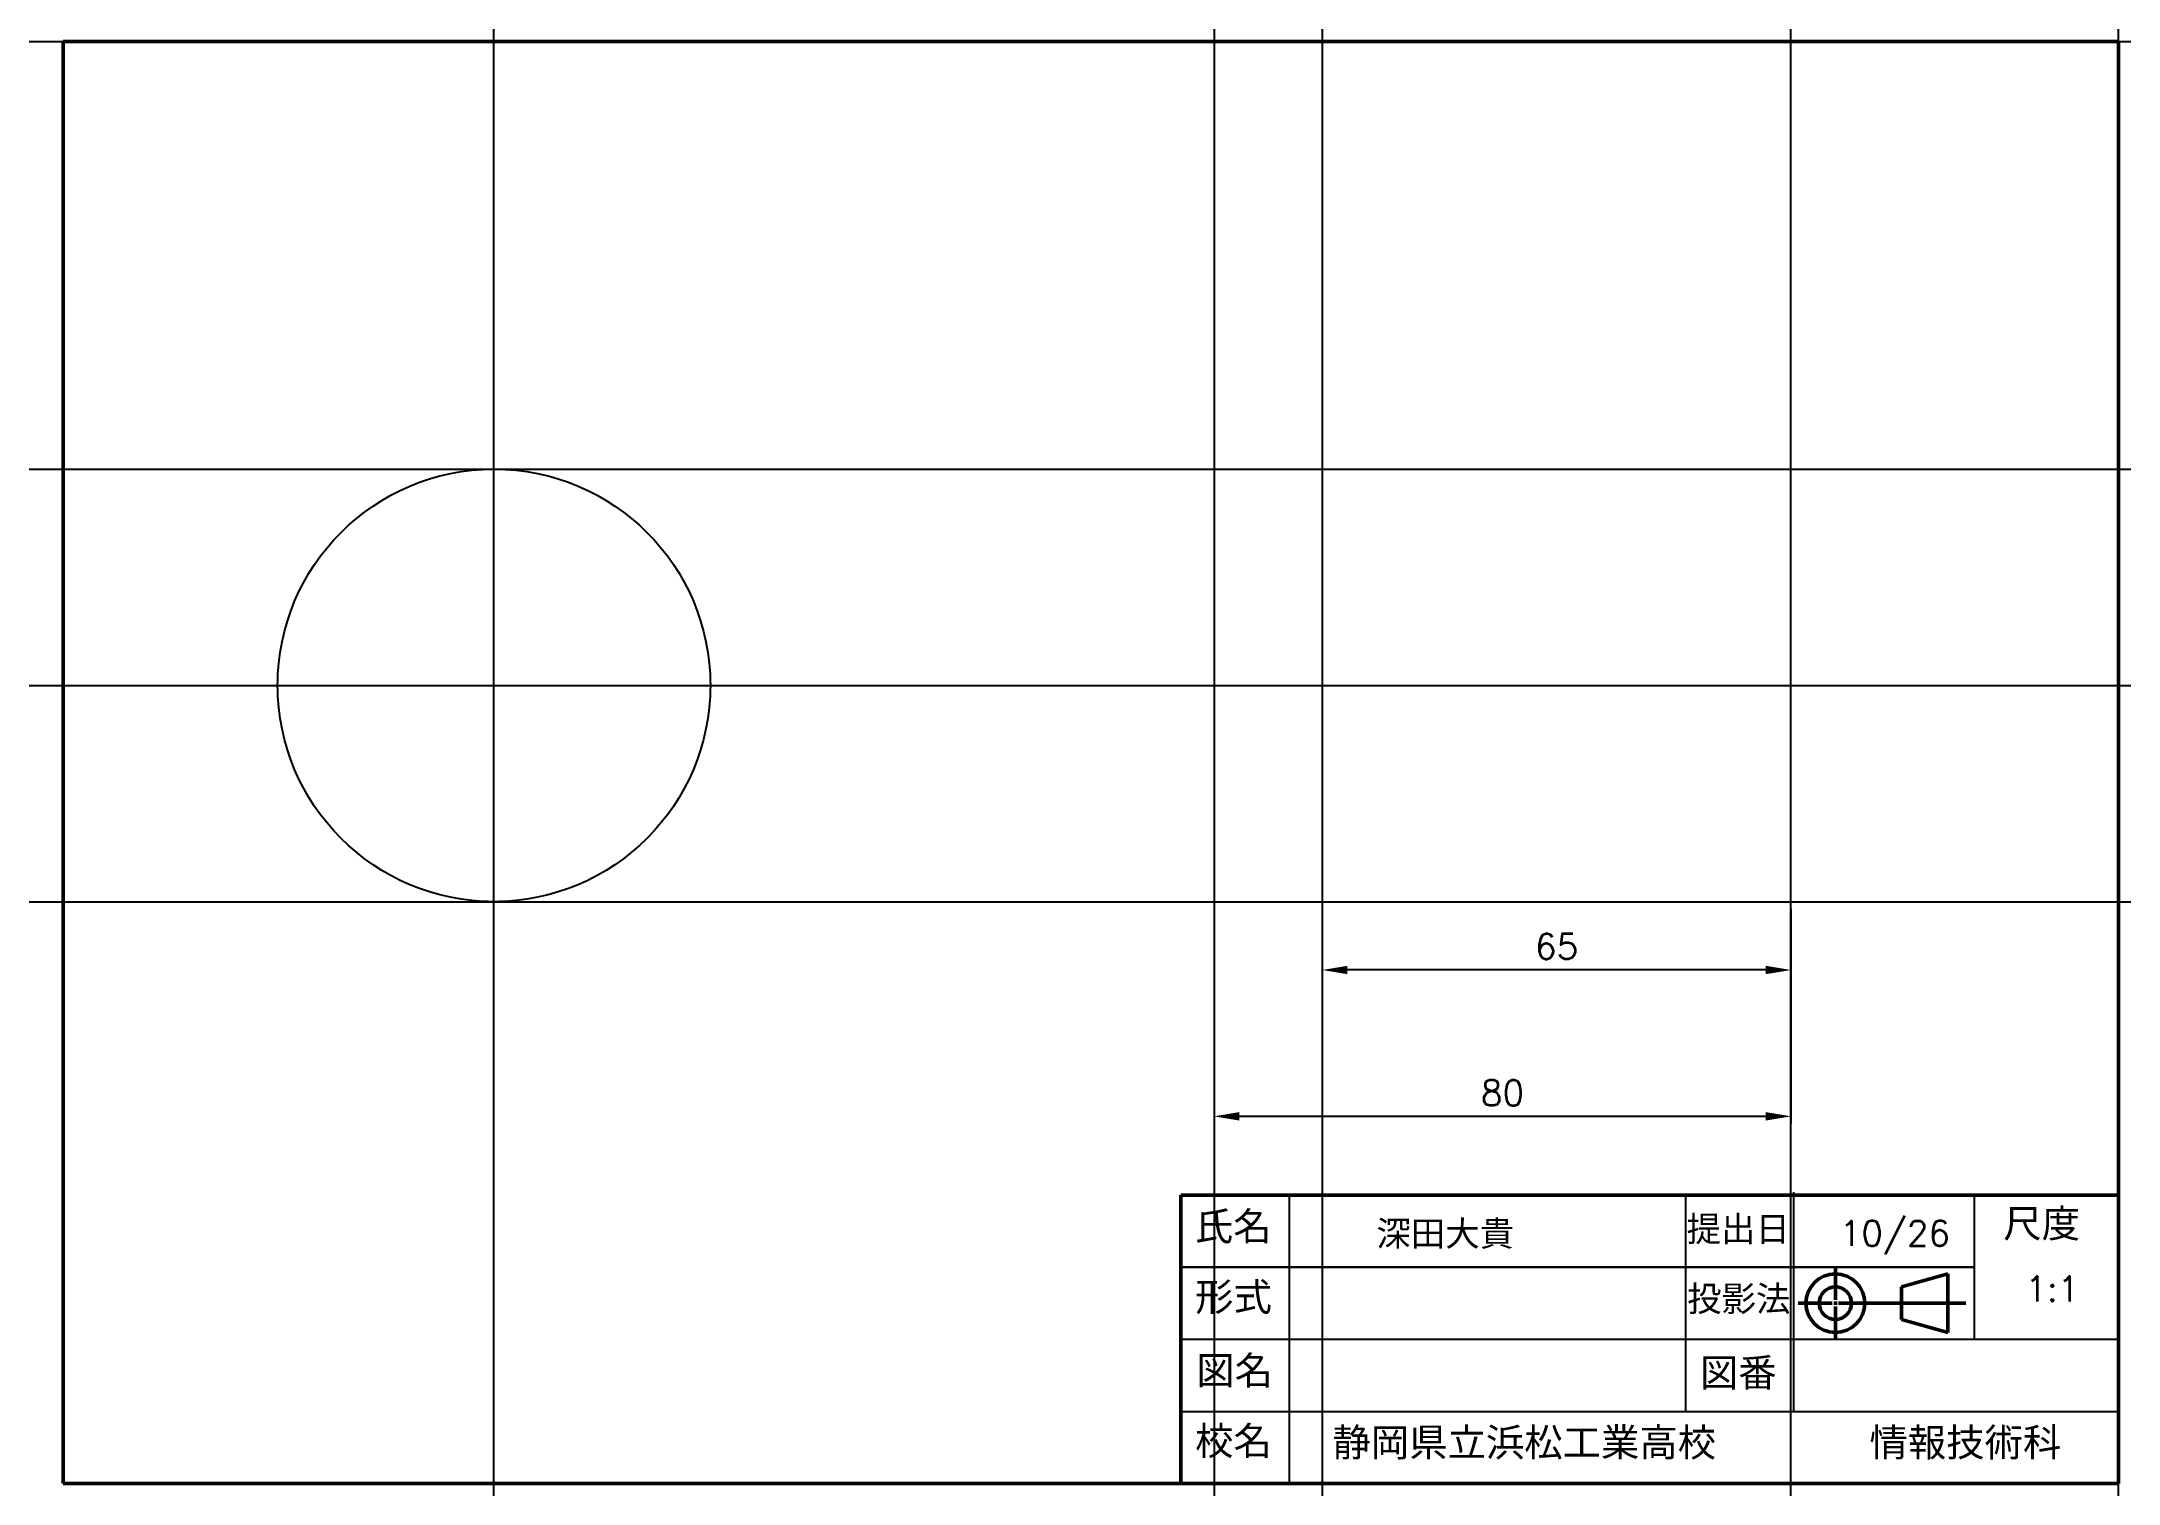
# Model space of a CAD drawing. Header units: millimetres. Extents: x 2 to 290, y 5 to 205.
import ezdxf

# ---------------------------------------------------------------- set-up
doc = ezdxf.new("R2010")
doc.units = ezdxf.units.MM
for name, pattern in [('AM_ISO08W050', [18, 12, -1.5, 3, -1.5]), ('Amconstr', [9999, 9999, 0]), ('CENTER2', [28.575, 19.05, -3.175, 3.175, -3.175])]:
    doc.linetypes.add(name, pattern=pattern)
doc.layers.get('Defpoints').update_dxf_attribs({"lineweight": 25})
for name, color, linetype, lineweight in [('AM_5', 92, 'Continuous', 25), ('AM_7', 142, 'AM_ISO08W050', 25), ('AM_CL', 1, 'Amconstr', 25), ('太\u3000線', 7, 'Continuous', 50), ('寸法線', 5, 'Continuous', 25), ('構築線', 255, 'Continuous', 25), ('表題欄', 7, 'Continuous', 50)]:
    doc.layers.add(name, color=color, linetype=linetype, lineweight=lineweight)
doc.styles.get("Standard").update_dxf_attribs({"font": 'txt.shx', "height": 3.5})
doc.dimstyles.new('AM_ISO', dxfattribs={"dimtxt": 3.5, "dimasz": 3.5, "dimexe": 1, "dimexo": 1, "dimgap": 1.5, "dimtad": 1, "dimdsep": 46, "dimtxsty": 'Standard', "dimcen": 0, "dimclrd": 256, "dimclre": 256, "dimclrt": 140, "dimadec": 0, "dimazin": 2, "dimtp": 0.1, "dimtm": 0.1, "dimtfac": 0.71, "dimtdec": 3, "dimtmove": 0, "dimatfit": 3, "dimfxl": 1, "dimlwd": -1, "dimlwe": -1, "dimarcsym": 1})
doc.dimstyles.new('AM_ISO$0', dxfattribs={"dimtxt": 3.5, "dimasz": 3.5, "dimexe": 1, "dimexo": 1, "dimgap": 1.5, "dimtad": 1, "dimdsep": 46, "dimtxsty": 'Standard', "dimcen": 0, "dimclrd": 256, "dimclre": 256, "dimclrt": 140, "dimadec": 0, "dimazin": 2, "dimtp": 0.1, "dimtm": 0.1, "dimtfac": 0.71, "dimtdec": 3, "dimtmove": 0, "dimatfit": 3, "dimfxl": 1, "dimlwd": -1, "dimlwe": -1, "dimarcsym": 1})

# ---------------------------------------------------------------- blocks, each defined once
blk = doc.blocks.new('*U7')
at = {"layer": '太\u3000線', "color": 0, "linetype": 'CENTER2', "transparency": 16777216}
for p, q in [((0, 0.45), (0, 4.99)), ((-5.14, 0), (-0.45, 0)), ((0.45, 0), (18.09, 0)), ((0, -5.01), (0, -0.45))]:
    blk.add_line(p, q, dxfattribs=at)
at = {"layer": '太\u3000線', "color": 0, "linetype": 'Continuous', "transparency": 16777216}
for p, q in [((-0.22, 0), (0.22, 0)), ((0, -0.22), (0, 0.22))]:
    blk.add_line(p, q, dxfattribs=at)
blk = doc.blocks.new('*D8')
at = {"layer": 'AM_5', "linetype": 'ByBlock', "transparency": 16777216}
for p, q in [((164.59, 84.69), (164.59, 54.92)), ((244.59, 84.69), (244.59, 54.92)), ((241.09, 55.92), (168.09, 55.92))]:
    blk.add_line(p, q, dxfattribs=at)
at = {"layer": 'AM_5', "transparency": 16777216}
for points in [[(168.09, 56.51), (168.09, 55.34), (164.59, 55.92)], [(241.09, 56.51), (241.09, 55.34), (244.59, 55.92)]]:
    blk.add_solid(points, dxfattribs=at)
at = {"layer": 'Defpoints', "color": 0, "transparency": 16777216}
for p in [(164.59, 85.69), (244.59, 85.69), (164.59, 55.92)]:
    blk.add_point(p, dxfattribs=at)
at = {"layer": 'AM_5', "color": 140, "transparency": 16777216, "insert": (204.59, 59.17), "char_height": 3.5, "attachment_point": 5}
blk.add_mtext('80', dxfattribs=at)
blk = doc.blocks.new('*D9')
at = {"layer": 'AM_5', "linetype": 'ByBlock', "transparency": 16777216}
for p, q in [((179.59, 84.69), (179.59, 75.22)), ((244.59, 84.69), (244.59, 75.22)), ((241.09, 76.22), (183.09, 76.22))]:
    blk.add_line(p, q, dxfattribs=at)
at = {"layer": 'AM_5', "transparency": 16777216}
for points in [[(183.09, 76.8), (183.09, 75.64), (179.59, 76.22)], [(241.09, 76.8), (241.09, 75.64), (244.59, 76.22)]]:
    blk.add_solid(points, dxfattribs=at)
at = {"layer": 'Defpoints', "color": 0, "transparency": 16777216}
for p in [(179.59, 85.69), (244.59, 85.69), (179.59, 76.22)]:
    blk.add_point(p, dxfattribs=at)
at = {"layer": 'AM_5', "color": 140, "transparency": 16777216, "insert": (212.09, 79.47), "char_height": 3.5, "attachment_point": 5}
blk.add_mtext('65', dxfattribs=at)

msp = doc.modelspace()

# ---------------------------------------------------------------- linework, layer by layer
at = {"layer": 'AM_7'}
for p, q in [((64.739, 52.951), (64.739, 178.435)), ((1.998, 115.693), (127.481, 115.693))]:
    msp.add_line(p, q, dxfattribs=at)
at = {"layer": 'AM_CL'}
for p, direction in [((64.739, 115.693), (0, 1)), ((164.589, 97.282), (0, -1)), ((179.589, 107.692), (0, -1)), ((244.589, 106.892), (0, 1)), ((64.739, 145.693), (1, 0)), ((64.739, 115.693), (1, 0)), ((64.739, 85.693), (1, 0))]:
    msp.add_xline(p, direction, dxfattribs=at)
msp.add_circle((64.739, 115.693), 30, dxfattribs=at)
at = {"layer": '太\u3000線'}
for p, q in [((5, 205), (290, 205)), ((5, 205), (5, 5)), ((290, 205), (290, 5)), ((259.925, 32.253), (266.321, 34.084)), ((259.925, 27.759), (259.925, 32.253)), ((266.321, 34.084), (266.321, 25.928)), ((266.321, 25.928), (259.925, 27.759)), ((5, 5), (290, 5))]:
    msp.add_line(p, q, dxfattribs=at)
for radius in [4.078, 2.247]:
    msp.add_circle((250.747, 30.006), radius, dxfattribs=at)
at = {"layer": '寸法線', "color": 5, "lineweight": 25}
msp.add_line((290, 5), (290, 5), dxfattribs=at)
at = {"layer": '構築線'}
for p, q in [((266.321, 34.084), (259.925, 32.253)), ((259.925, 32.253), (259.925, 27.759)), ((266.321, 25.928), (266.321, 34.084)), ((259.925, 27.759), (266.321, 25.928))]:
    msp.add_line(p, q, dxfattribs=at)
for p, direction in [((0, 205), (1, 0)), ((290, 0), (0, 1))]:
    msp.add_xline(p, direction, dxfattribs=at)
for radius in [4.078, 2.247]:
    msp.add_circle((250.747, 30.006), radius, dxfattribs=at)
at = {"layer": '表題欄', "lineweight": 50}
for p, q in [((160, 45), (290, 45)), ((160, 45), (160, 5)), ((290, 45), (290, 45))]:
    msp.add_line(p, q, dxfattribs=at)
at = {"layer": '表題欄', "color": 5, "lineweight": 25}
for p, q in [((175, 45), (175, 5)), ((230, 15), (230, 45)), ((245, 35.035), (245, 45.393)), ((270, 45), (270, 25)), ((160, 35), (270, 35)), ((270, 35), (160, 35)), ((245, 24.974), (245, 35.035)), ((160, 25), (290, 25)), ((245, 15), (245, 25)), ((160, 15), (290, 15)), ((160, 15), (290, 15))]:
    msp.add_line(p, q, dxfattribs=at)

# ---------------------------------------------------------------- block references
at = {"layer": '太\u3000線', "linetype": 'CENTER2'}
msp.add_blockref('*U7', (250.747, 30.006), dxfattribs=at)

# ---------------------------------------------------------------- texts
at = {"layer": '太\u3000線', "insert": (251.346, 41.446), "char_height": 3.5, "attachment_point": 1}
msp.add_mtext_dynamic_manual_height_columns('10/26', width=13.80404, gutter_width=17.5, heights=[0], dxfattribs=at)
at = {"layer": '太\u3000線', "insert": (277.076, 33.753), "char_height": 3.5, "attachment_point": 1}
msp.add_mtext('1:1', dxfattribs=at)
at = {"layer": '構築線', "insert": (187.098, 41.426), "char_height": 3.5, "attachment_point": 1}
msp.add_mtext_dynamic_manual_height_columns('{\\fArial Unicode MS|b0|i0|c134|p0;深田\\fArial Unicode MS|b0|i0|c128|p0;大貴}', width=90.0898, gutter_width=17.5, heights=[0], dxfattribs=at)
at = {"layer": '表題欄', "lineweight": 50, "attachment_point": 1}
for s, insert, char_height, width in [('{\\fＭＳ Ｐゴシック|b0|i0|c128|p2;氏名}', (161.917, 42.625), 3.9, 14.5173), ('{\\fＭＳ Ｐゴシック|b0|i0|c128|p2;尺度}', (274.035, 43.025), 3.9, 15.9987), ('{\\fＭＳ Ｐゴシック|b0|i0|c128|p2;提出日}', (230.115, 42.061), 3.5, 14.6241), ('{\\fＭＳ Ｐゴシック|b0|i0|c128|p2;形式}', (161.968, 32.829), 3.9, 14.5173), ('{\\fＭＳ Ｐゴシック|b0|i0|c128|p2;投影法}', (230.187, 32.372), 3.5, 15.1099), ('{\\fＭＳ Ｐゴシック|b0|i0|c128|p2;図名}', (162.126, 22.623), 3.9, 14.08791), ('{\\fＭＳ Ｐゴシック|b0|i0|c128|p2;図番}', (231.964, 22.327), 3.9, 15.4062), ('{\\fＭＳ Ｐゴシック|b0|i0|c128|p2;校名}', (161.961, 12.864), 3.9, 14.9068), ('{\\fMS PGothic|b0|i0|c128|p2;静岡県立浜松工業高校\u3000\u3000\u3000\u3000情報技術科}', (181.006, 12.654), 3.9, 114.3611)]:
    msp.add_mtext(s, dxfattribs=dict(at, insert=insert, char_height=char_height, width=width))

# ---------------------------------------------------------------- dimensions: what is measured, and where the dimension line sits
at = {"layer": 'AM_5'}
for p2, distance, dimstyle, override, picture, middle in [((164.589, 85.693), 29.77, 'AM_ISO', {"dimtol": 0, "dimlim": 0, "dimtp": 0, "dimtm": 0, "dimtfac": 1, "dimtdec": 2, "dimtolj": 0, "dimtzin": 8}, '*D8', (204.589, 59.173)), ((179.589, 85.693), 9.474, 'AM_ISO$0', {"dimpost": ''}, '*D9', (212.089, 79.469))]:
    dim = msp.add_aligned_dim(p1=(244.589, 85.693), p2=p2, distance=distance, dimstyle=dimstyle, override=override, dxfattribs=at)
    dim.commit()
    dim.dimension.update_dxf_attribs({"geometry": picture, "text_midpoint": middle})

doc.saveas('drawing.dxf')
